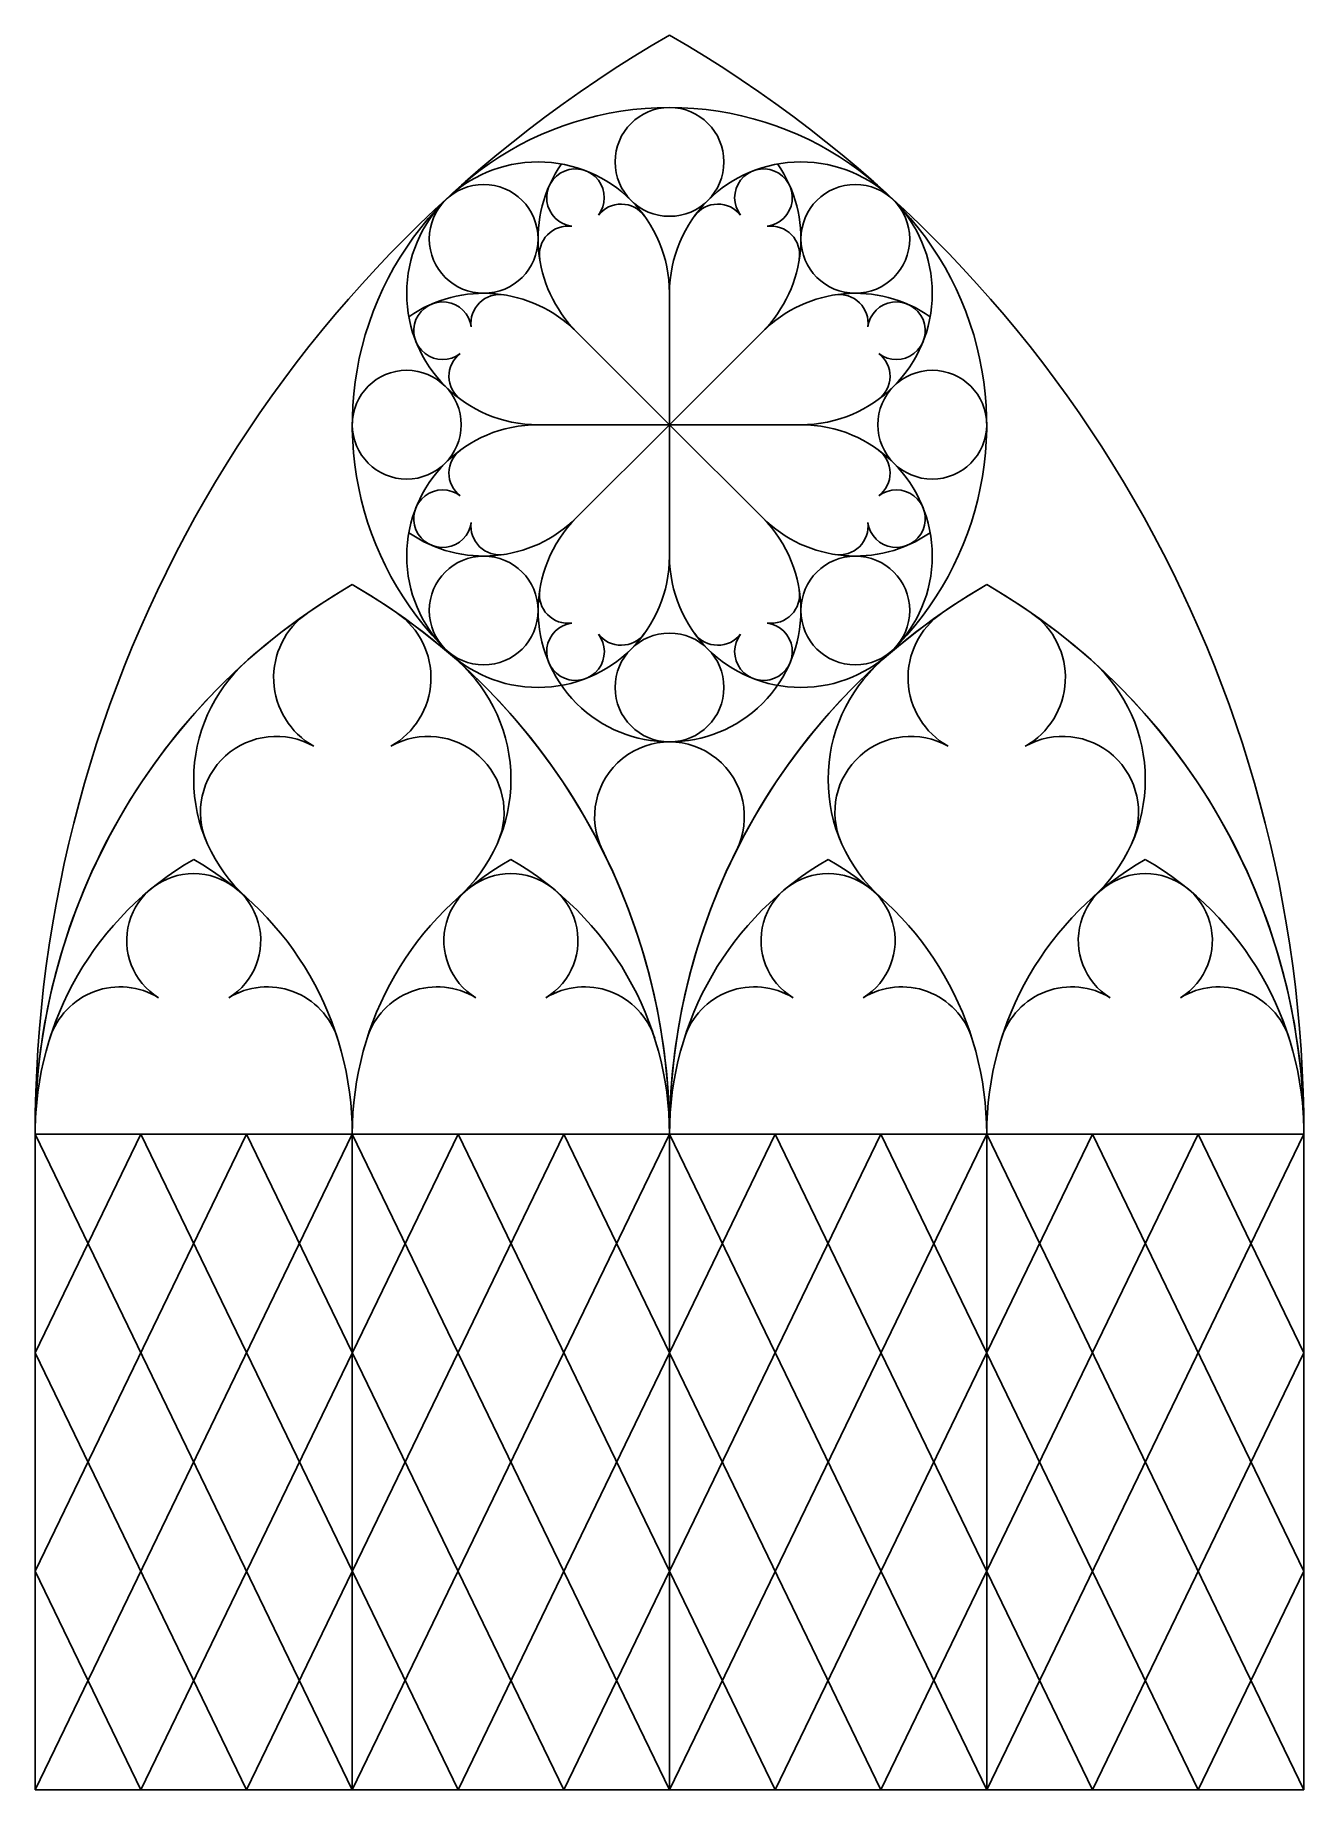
# Model space of a CAD drawing. Extents: x -15.8 to 47.3, y 32.6 to 119.7.
import ezdxf

# ---------------------------------------------------------------- set-up
doc = ezdxf.new("R2010")
doc.units = 0
doc.layers.add('MODELSKETCH_VISIBLE', color=7, linetype='CONTINUOUS')

msp = doc.modelspace()

# ---------------------------------------------------------------- linework, layer by layer
at = {"layer": 'MODELSKETCH_VISIBLE'}
for p, q in [((15.75, 106.864), (15.75, 100.34)), ((11.137, 104.953), (15.75, 100.34)), ((20.363, 104.953), (15.75, 100.34)), ((9.226, 100.34), (15.75, 100.34)), ((11.137, 95.727), (15.75, 100.34)), ((20.363, 95.727), (15.75, 100.34)), ((22.274, 100.34), (15.75, 100.34)), ((15.75, 93.816), (15.75, 100.34)), ((-15.75, 33.621), (-15.75, 65.121)), ((-15.75, 33.621), (-15.75, 65.121)), ((-5.25, 65.121), (-15.75, 43.414)), ((-15.75, 33.621), (-15.75, 65.121)), ((0, 65.121), (-15.75, 32.561)), ((-15.75, 65.121), (0, 32.561)), ((-15.75, 65.121), (-15.75, 32.561)), ((-15.75, 33.621), (-15.75, 65.121)), ((-15.75, 33.621), (-15.75, 65.121)), ((-15.75, 65.121), (-15.75, 32.561)), ((-15.75, 65.121), (-15.75, 32.561)), ((-15.75, 65.121), (0, 32.561)), ((-10.5, 65.121), (-15.75, 54.268)), ((-15.75, 65.121), (0, 32.561)), ((-5.25, 65.121), (-15.75, 43.414)), ((-15.75, 33.621), (-15.75, 65.121)), ((-15.75, 65.121), (-15.75, 32.561)), ((-15.75, 65.121), (15.75, 65.121)), ((-15.75, 65.121), (0, 32.561)), ((-10.5, 65.121), (-15.75, 54.268)), ((0, 65.121), (-15.75, 32.561)), ((5.25, 65.121), (-10.5, 32.561)), ((5.25, 65.121), (-10.5, 32.561)), ((-10.5, 65.121), (5.25, 32.561)), ((-10.5, 65.121), (5.25, 32.561)), ((10.5, 65.121), (-5.25, 32.561)), ((-5.25, 65.121), (10.5, 32.561)), ((10.5, 65.121), (-5.25, 32.561)), ((0, 65.121), (0, 32.561)), ((0, 65.121), (15.75, 32.561)), ((15.75, 65.121), (0, 32.561)), ((15.75, 65.121), (0, 32.561)), ((0, 65.121), (0, 32.561)), ((15.75, 65.121), (0, 32.561)), ((15.75, 65.121), (0, 32.561)), ((5.25, 65.121), (15.75, 43.414)), ((10.5, 65.121), (15.75, 54.268)), ((15.75, 65.121), (15.75, 32.561)), ((15.75, 65.121), (15.75, 32.561)), ((21, 65.121), (15.75, 54.268)), ((15.75, 33.621), (15.75, 65.121)), ((15.75, 65.121), (15.75, 32.561)), ((15.75, 33.621), (15.75, 65.121)), ((15.75, 65.121), (31.501, 32.561)), ((15.75, 65.121), (15.75, 32.561)), ((15.75, 33.621), (15.75, 65.121)), ((15.75, 33.621), (15.75, 65.121)), ((15.75, 65.121), (31.501, 32.561)), ((15.75, 33.621), (15.75, 65.121)), ((47.251, 65.121), (15.75, 65.121)), ((26.25, 65.121), (15.75, 43.414)), ((15.75, 65.121), (15.75, 32.561)), ((31.501, 65.121), (15.75, 32.561)), ((15.75, 65.121), (15.75, 32.561)), ((15.75, 33.621), (15.75, 65.121)), ((15.75, 65.121), (15.75, 32.561)), ((15.75, 33.621), (15.75, 65.121)), ((15.75, 65.121), (31.501, 32.561)), ((15.75, 33.621), (15.75, 65.121)), ((15.75, 33.621), (15.75, 65.121)), ((15.75, 33.621), (15.75, 65.121)), ((15.75, 65.121), (31.501, 32.561)), ((15.75, 33.621), (15.75, 65.121)), ((15.75, 33.621), (15.75, 65.121)), ((21, 65.121), (36.751, 32.561)), ((21, 65.121), (36.751, 32.561)), ((36.751, 65.121), (21, 32.561)), ((42.001, 65.121), (26.25, 32.561)), ((26.25, 65.121), (42.001, 32.561)), ((42.001, 65.121), (26.25, 32.561)), ((26.25, 65.121), (42.001, 32.561)), ((47.251, 65.121), (31.501, 32.561)), ((31.501, 65.121), (47.251, 32.561)), ((47.251, 65.121), (31.501, 32.561)), ((47.251, 65.121), (31.501, 32.561)), ((31.501, 65.121), (31.501, 32.561)), ((47.251, 65.121), (31.501, 32.561)), ((31.501, 65.121), (31.501, 32.561)), ((31.501, 65.121), (47.251, 32.561)), ((36.751, 65.121), (47.251, 43.414)), ((36.751, 65.121), (47.251, 43.414)), ((42.001, 65.121), (47.251, 54.268)), ((42.001, 65.121), (47.251, 54.268)), ((47.251, 65.121), (47.251, 32.561)), ((47.251, 33.621), (47.251, 65.121)), ((47.251, 33.621), (47.251, 65.121)), ((47.251, 65.121), (47.251, 32.561)), ((47.251, 33.621), (47.251, 65.121)), ((47.251, 65.121), (47.251, 32.561)), ((47.251, 33.621), (47.251, 65.121)), ((47.251, 33.621), (47.251, 65.121)), ((47.251, 33.621), (47.251, 65.121)), ((47.251, 65.121), (47.251, 32.561)), ((-15.75, 54.268), (-5.25, 32.561)), ((15.75, 54.268), (5.25, 32.561)), ((15.75, 54.268), (26.25, 32.561)), ((47.251, 54.268), (36.751, 32.561)), ((-15.75, 43.414), (-10.5, 32.561)), ((15.75, 43.414), (10.5, 32.561)), ((15.75, 43.414), (21, 32.561)), ((47.251, 43.414), (42.001, 32.561)), ((-15.75, 32.561), (47.251, 32.561))]:
    msp.add_line(p, q, dxfattribs=at)
for centre in [(15.75, 113.388), (6.524, 109.566), (24.977, 109.566), (2.702, 100.34), (28.798, 100.34), (6.524, 91.114), (24.977, 91.114), (15.75, 87.292)]:
    msp.add_circle(centre, 2.702, dxfattribs=at)
for centre, radius, start, end in [((47.251, 65.121), 63.001, 120, 180), ((-15.75, 65.121), 63.001, 0, 60), ((15.75, 100.34), 15.75, 311.8103, 228.18968), ((9.226, 106.864), 6.524, 0.00003, 270.00003), ((15.75, 109.566), 6.524, 145.26514, 225.00002), ((22.274, 106.864), 6.524, 270.00003, 180.00003), ((15.75, 109.566), 6.524, 315.00002, 34.73494), ((11.083, 111.607), 1.431, 322.44008, 262.55997), ((20.417, 111.607), 1.431, 277.44008, 217.55997), ((13.348, 109.866), 1.425, 36.0658, 142.44008), ((18.153, 109.866), 1.425, 37.55997, 143.93425), ((10.714, 108.775), 1.425, 82.55997, 188.93425), ((20.787, 108.775), 1.425, 351.0658, 97.44008), ((6.524, 100.34), 6.524, 45.00002, 124.73494), ((4.484, 105.007), 1.431, 7.44008, 307.55997), ((7.316, 105.377), 1.425, 81.0658, 187.44008), ((24.977, 100.34), 6.524, 55.26514, 135.00002), ((24.185, 105.377), 1.425, 352.55997, 98.93425), ((27.017, 105.007), 1.431, 232.44008, 172.55997), ((6.225, 102.743), 1.425, 127.55997, 233.93425), ((25.276, 102.743), 1.425, 306.0658, 52.44008), ((9.226, 93.816), 6.524, 90.00003, 0.00003), ((22.274, 93.816), 6.524, 180.00003, 90.00003), ((6.225, 97.938), 1.425, 126.0658, 232.44008), ((25.276, 97.938), 1.425, 307.55997, 53.93425), ((4.484, 95.673), 1.431, 52.44008, 352.55997), ((27.017, 95.673), 1.431, 187.44008, 127.55997), ((6.524, 100.34), 6.524, 235.26514, 315.00002), ((7.316, 95.304), 1.425, 172.55997, 278.93425), ((15.75, 91.114), 6.524, 135.00002, 45.00002), ((24.977, 100.34), 6.524, 225.00002, 304.73494), ((24.185, 95.304), 1.425, 261.0658, 7.44008), ((15.75, 65.121), 31.501, 120, 180), ((15.75, 65.121), 31.501, 120, 180), ((15.75, 65.121), 31.501, 120, 151.04498), ((-15.75, 65.121), 31.501, 28.95502, 60), ((-15.75, 65.121), 31.501, 0, 60), ((-15.75, 65.121), 31.501, 0, 60), ((47.251, 65.121), 31.501, 120, 180), ((47.251, 65.121), 31.501, 120, 180), ((47.251, 65.121), 31.501, 120, 151.04498), ((15.75, 65.121), 31.501, 28.95502, 60), ((15.75, 65.121), 31.501, 0, 60), ((15.75, 65.121), 31.501, 0, 60), ((10.714, 91.906), 1.425, 171.0658, 277.44008), ((20.787, 91.906), 1.425, 262.55997, 8.93425), ((0, 87.781), 3.905, 124.80224, 240.58631), ((0, 87.781), 3.905, 299.41369, 55.19776), ((31.501, 87.781), 3.905, 124.80224, 240.58631), ((31.501, 87.781), 3.905, 299.41369, 55.19776), ((11.084, 89.074), 1.431, 97.44008, 37.55997), ((13.348, 90.815), 1.425, 217.55997, 323.93425), ((18.153, 90.815), 1.425, 216.0658, 322.44008), ((20.417, 89.074), 1.431, 142.44008, 82.55997), ((0, 82.731), 7.875, 131.81031, 228.18969), ((0, 82.731), 7.875, 311.81031, 48.18969), ((31.501, 82.731), 7.875, 131.81031, 228.18969), ((31.501, 82.731), 7.875, 311.81031, 48.18969), ((-3.768, 81.098), 3.768, 60.58631, 203.43395), ((3.768, 81.098), 3.768, 336.56605, 119.41369), ((15.75, 80.872), 3.718, 333.28623, 206.56504), ((27.732, 81.098), 3.768, 60.58631, 203.43395), ((35.269, 81.098), 3.768, 336.56605, 119.41369), ((15.75, 65.121), 31.501, 151.04498, 180), ((15.75, 65.121), 31.501, 151.04498, 180), ((-15.75, 65.121), 31.501, 0, 28.95502), ((-15.75, 65.121), 31.501, 0, 28.95502), ((47.251, 65.121), 31.501, 151.04498, 180), ((47.251, 65.121), 31.501, 151.04498, 180), ((15.75, 65.121), 31.501, 0, 28.95502), ((15.75, 65.121), 31.501, 0, 28.95502), ((0, 65.121), 15.75, 120, 180), ((0, 65.121), 15.75, 120, 180), ((0, 65.121), 15.75, 120, 180), ((0, 65.121), 15.75, 120, 180), ((0, 65.121), 15.75, 120, 180), ((0, 65.121), 15.75, 120, 180), ((-15.75, 65.121), 15.75, 0, 60), ((-15.75, 65.121), 15.75, 0, 60), ((15.75, 65.121), 15.75, 120, 180), ((15.75, 65.121), 15.75, 120, 180), ((0, 65.121), 15.75, 0, 60), ((0, 65.121), 15.75, 0, 60), ((0, 65.121), 15.75, 0, 60), ((0, 65.121), 15.75, 0, 60), ((0, 65.121), 15.75, 0, 60), ((0, 65.121), 15.75, 0, 60), ((31.501, 65.121), 15.75, 120, 180), ((31.501, 65.121), 15.75, 120, 180), ((31.501, 65.121), 15.75, 120, 180), ((31.501, 65.121), 15.75, 120, 180), ((31.501, 65.121), 15.75, 120, 180), ((31.501, 65.121), 15.75, 120, 180), ((15.75, 65.121), 15.75, 0, 60), ((15.75, 65.121), 15.75, 0, 60), ((47.251, 65.121), 15.75, 120, 180), ((47.251, 65.121), 15.75, 120, 180), ((31.501, 65.121), 15.75, 0, 60), ((31.501, 65.121), 15.75, 0, 60), ((31.501, 65.121), 15.75, 0, 60), ((31.501, 65.121), 15.75, 0, 60), ((31.501, 65.121), 15.75, 0, 60), ((31.501, 65.121), 15.75, 0, 60), ((-7.875, 74.727), 3.329, 301.55645, 238.44355), ((7.875, 74.727), 3.329, 301.55645, 238.44355), ((23.625, 74.727), 3.329, 301.55645, 238.44355), ((39.376, 74.727), 3.329, 301.55645, 238.44355), ((-11.53, 68.776), 3.655, 58.44355, 162.41205), ((-4.22, 68.776), 3.655, 17.58795, 121.55645), ((4.22, 68.776), 3.655, 58.44355, 162.41205), ((11.53, 68.776), 3.655, 17.58795, 121.55645), ((19.971, 68.776), 3.655, 58.44355, 162.41205), ((27.28, 68.776), 3.655, 17.58795, 121.55645), ((35.721, 68.776), 3.655, 58.44355, 162.41205), ((43.031, 68.776), 3.655, 17.58795, 121.55645)]:
    msp.add_arc(centre, radius, start, end, dxfattribs=at)

doc.saveas('drawing.dxf')
